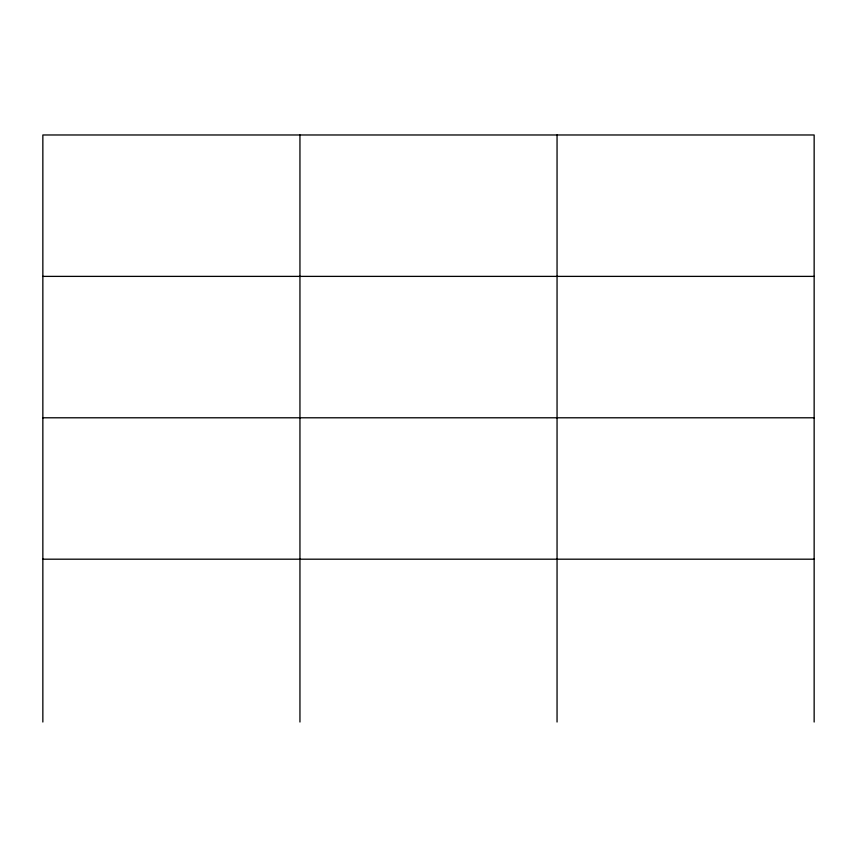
<?xml version="1.0" encoding="UTF-8"?>
<svg xmlns="http://www.w3.org/2000/svg" width="857" height="857" viewBox="0 0 857 857"><rect width="100%" height="100%" fill="white"/><g stroke="black" fill="none" stroke-linecap="round" stroke-linejoin="round"><path stroke-width="1.29" d="M42.85 276.382L814.15 276.382M42.85 417.788L814.15 417.788M42.85 559.192L814.15 559.192M814.15 722.023L814.15 134.977L42.85 134.977L42.85 722.023M557.05 134.977L557.05 722.023M299.95 134.977L299.95 722.023"/></g></svg>
